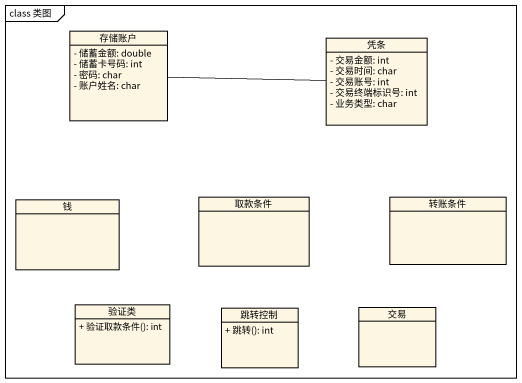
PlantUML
@startuml
mainframe class 类图
hide circle
hide empty members
skinparam classAttributeIconSize 0
class 存储账户 {
  - 储蓄金额: double
  - 储蓄卡号码: int
  - 密码: char
  - 账户姓名: char
}
class 凭条 {
  - 交易金额: int
  - 交易时间: char
  - 交易账号: int
  - 交易终端标识号: int
  - 业务类型: char
}
class 钱
class 取款条件
class 转账条件
class 验证类 {
  + 验证取款条件(): int
}
class 跳转控制 {
  + 跳转(): int
}
class 交易
存储账户 -right- 凭条
@enduml
